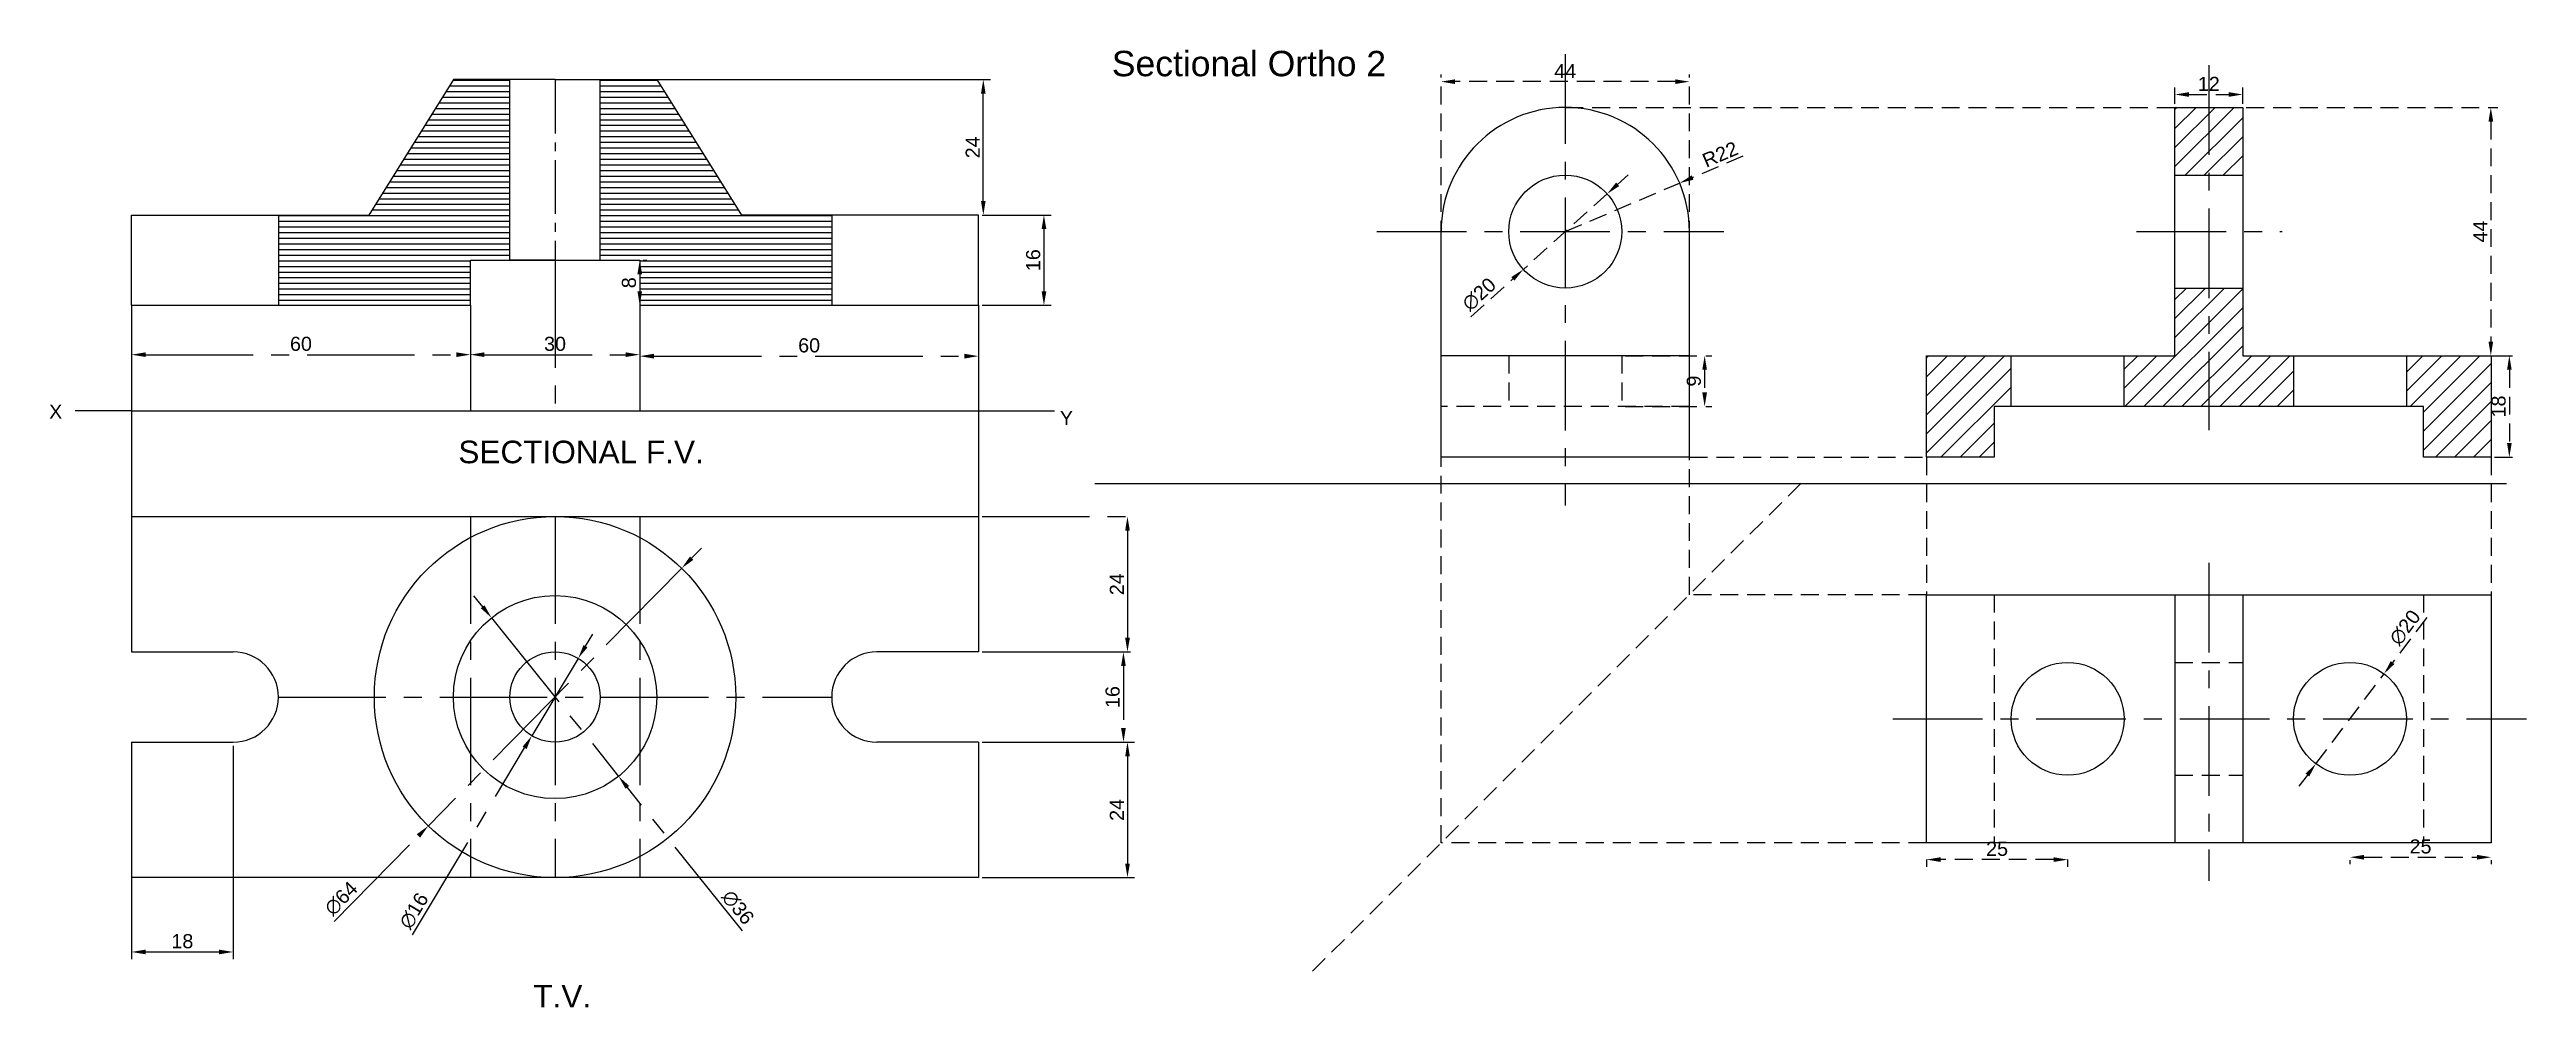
# Model space of a CAD drawing. Header units: millimetres. Extents: x 2235 to 2674, y 1476 to 1645.
import ezdxf

# ---------------------------------------------------------------- set-up
doc = ezdxf.new("R2010")
doc.units = ezdxf.units.MM
for name, pattern in [('CENTER', [50.8, 31.75, -6.35, 6.35, -6.35]), ('CENTER2', [28.575, 19.05, -3.175, 3.175, -3.175]), ('HIDDEN', [9.525, 6.35, -3.175])]:
    doc.linetypes.add(name, pattern=pattern)
doc.layers.add('Layer1', color=7, linetype='CENTER2')
doc.styles.get("Standard").update_dxf_attribs({"font": 'arial.ttf'})
doc.dimstyles.new('ISO-25', dxfattribs={"dimtxt": 2.5, "dimasz": 2.5, "dimexe": 1.25, "dimexo": 0.625, "dimtad": 1, "dimtxsty": 'Standard', "dimcen": 2.5, "dimadec": 0, "dimazin": 0, "dimtfac": 1, "dimtmove": 0, "dimatfit": 3, "dimfxl": 1, "dimarcsym": 0})

# ---------------------------------------------------------------- blocks, each defined once
blk = doc.blocks.new('*D1')
at = {"layer": 'Defpoints', "color": 0, "transparency": 16777216}
for p in [(2309.92, 1599.94), (2339.92, 1600.1), (2339.92, 1591.35)]:
    blk.add_point(p, dxfattribs=at)
at = {"layer": 'Layer1', "color": 0, "lineweight": -2, "transparency": 16777216}
for p, q in [((2309.92, 1599.31), (2309.92, 1590.1)), ((2339.92, 1599.47), (2339.92, 1590.1)), ((2312.42, 1591.35), (2337.42, 1591.35))]:
    blk.add_line(p, q, dxfattribs=at)
at = {"layer": 'Layer1', "color": 0, "transparency": 16777216}
for points in [[(2312.42, 1591.77), (2312.42, 1590.94), (2309.92, 1591.35)], [(2337.42, 1591.77), (2337.42, 1590.94), (2339.92, 1591.35)]]:
    blk.add_solid(points, dxfattribs=at)
at = {"layer": 'Layer1', "color": 0, "transparency": 16777216, "insert": (2324.92, 1593.26), "char_height": 2.5, "attachment_point": 5}
blk.add_mtext('30', dxfattribs=at)
blk = doc.blocks.new('*D2')
at = {"layer": 'Defpoints', "color": 0, "transparency": 16777216}
for p in [(2249.92, 1600.1), (2309.92, 1599.94), (2309.92, 1591.35)]:
    blk.add_point(p, dxfattribs=at)
at = {"layer": 'Layer1', "color": 0, "lineweight": -2, "transparency": 16777216}
for p, q in [((2249.92, 1599.47), (2249.92, 1590.1)), ((2309.92, 1599.31), (2309.92, 1590.1)), ((2252.42, 1591.35), (2307.42, 1591.35))]:
    blk.add_line(p, q, dxfattribs=at)
at = {"layer": 'Layer1', "color": 0, "transparency": 16777216}
for points in [[(2252.42, 1591.77), (2252.42, 1590.94), (2249.92, 1591.35)], [(2307.42, 1591.77), (2307.42, 1590.94), (2309.92, 1591.35)]]:
    blk.add_solid(points, dxfattribs=at)
at = {"layer": 'Layer1', "color": 0, "transparency": 16777216, "insert": (2279.92, 1593.26), "char_height": 2.5, "attachment_point": 5}
blk.add_mtext('60', dxfattribs=at)
blk = doc.blocks.new('*D3')
at = {"layer": 'Defpoints', "color": 0, "transparency": 16777216}
for p in [(2339.92, 1600.1), (2399.92, 1600.1), (2399.92, 1591.09)]:
    blk.add_point(p, dxfattribs=at)
at = {"layer": 'Layer1', "color": 0, "lineweight": -2, "transparency": 16777216}
for p, q in [((2339.92, 1599.47), (2339.92, 1589.84)), ((2399.92, 1599.47), (2399.92, 1589.84)), ((2342.42, 1591.09), (2397.42, 1591.09))]:
    blk.add_line(p, q, dxfattribs=at)
at = {"layer": 'Layer1', "color": 0, "transparency": 16777216}
for points in [[(2342.42, 1591.51), (2342.42, 1590.67), (2339.92, 1591.09)], [(2397.42, 1591.51), (2397.42, 1590.67), (2399.92, 1591.09)]]:
    blk.add_solid(points, dxfattribs=at)
at = {"layer": 'Layer1', "color": 0, "transparency": 16777216, "insert": (2369.92, 1592.99), "char_height": 2.5, "attachment_point": 5}
blk.add_mtext('60', dxfattribs=at)
blk = doc.blocks.new('*D4')
at = {"layer": 'Defpoints', "color": 0, "transparency": 16777216}
for p in [(2399.92, 1616.1), (2399.92, 1600.1), (2411.51, 1600.1)]:
    blk.add_point(p, dxfattribs=at)
at = {"layer": 'Layer1', "color": 0, "lineweight": -2, "transparency": 16777216}
for p, q in [((2400.55, 1616.1), (2412.76, 1616.1)), ((2411.51, 1613.6), (2411.51, 1602.6)), ((2400.55, 1600.1), (2412.76, 1600.1))]:
    blk.add_line(p, q, dxfattribs=at)
at = {"layer": 'Layer1', "color": 0, "transparency": 16777216}
for points in [[(2411.09, 1613.6), (2411.93, 1613.6), (2411.51, 1616.1)], [(2411.09, 1602.6), (2411.93, 1602.6), (2411.51, 1600.1)]]:
    blk.add_solid(points, dxfattribs=at)
at = {"layer": 'Layer1', "color": 0, "transparency": 16777216, "insert": (2409.61, 1608.1), "char_height": 2.5, "attachment_point": 5, "rotation": 90}
blk.add_mtext('16', dxfattribs=at)
blk = doc.blocks.new('*D5')
at = {"layer": 'Defpoints', "color": 0, "transparency": 16777216}
for p in [(2399.92, 1640.1), (2400.77, 1640.1), (2399.92, 1616.1)]:
    blk.add_point(p, dxfattribs=at)
at = {"layer": 'Layer1', "color": 0, "lineweight": -2, "transparency": 16777216}
for p, q in [((2400.55, 1640.1), (2402.02, 1640.1)), ((2400.77, 1618.6), (2400.77, 1637.6)), ((2400.55, 1616.1), (2402.02, 1616.1))]:
    blk.add_line(p, q, dxfattribs=at)
at = {"layer": 'Layer1', "color": 0, "transparency": 16777216}
for points in [[(2400.35, 1637.6), (2401.18, 1637.6), (2400.77, 1640.1)], [(2400.35, 1618.6), (2401.18, 1618.6), (2400.77, 1616.1)]]:
    blk.add_solid(points, dxfattribs=at)
at = {"layer": 'Layer1', "color": 0, "transparency": 16777216, "insert": (2398.89, 1628.1), "char_height": 2.5, "attachment_point": 5, "rotation": 90}
blk.add_mtext('24', dxfattribs=at)
blk = doc.blocks.new('*D6')
at = {"layer": 'Defpoints', "color": 0, "transparency": 16777216}
for p in [(2339.92, 1608.1), (2339.92, 1600.1), (2339.92, 1600.1)]:
    blk.add_point(p, dxfattribs=at)
at = {"layer": 'Layer1', "color": 0, "lineweight": -2, "transparency": 16777216}
for p, q in [((2339.92, 1605.6), (2339.92, 1602.6)), ((2340.55, 1608.1), (2341.17, 1608.1)), ((2340.55, 1600.1), (2341.17, 1600.1))]:
    blk.add_line(p, q, dxfattribs=at)
at = {"layer": 'Layer1', "color": 0, "transparency": 16777216}
for points in [[(2339.51, 1605.6), (2340.34, 1605.6), (2339.92, 1608.1)], [(2339.51, 1602.6), (2340.34, 1602.6), (2339.92, 1600.1)]]:
    blk.add_solid(points, dxfattribs=at)
at = {"layer": 'Layer1', "color": 0, "transparency": 16777216, "insert": (2338.02, 1604.1), "char_height": 2.5, "attachment_point": 5, "rotation": 90}
blk.add_mtext('8', dxfattribs=at)
blk = doc.blocks.new('*D7')
at = {"layer": 'Defpoints', "color": 0, "transparency": 16777216}
for p in [(2313.67, 1544.72), (2336.17, 1516.62)]:
    blk.add_point(p, dxfattribs=at)
at = {"layer": 'Layer1', "color": 0, "lineweight": -2, "transparency": 16777216}
for p, q in [((2312.11, 1546.67), (2310.55, 1548.62)), ((2313.67, 1544.72), (2336.17, 1516.62)), ((2358.12, 1489.21), (2337.74, 1514.67))]:
    blk.add_line(p, q, dxfattribs=at)
at = {"layer": 'Layer1', "color": 0, "transparency": 16777216}
for points in [[(2312.43, 1546.93), (2311.78, 1546.41), (2313.67, 1544.72)], [(2338.06, 1514.93), (2337.41, 1514.41), (2336.17, 1516.62)]]:
    blk.add_solid(points, dxfattribs=at)
at = {"layer": 'Layer1', "color": 0, "transparency": 16777216, "insert": (2357.3, 1493.39), "char_height": 2.5, "attachment_point": 5, "rotation": 308.6848}
blk.add_mtext('∅36', dxfattribs=at)
blk = doc.blocks.new('*D8')
at = {"layer": 'Defpoints', "color": 0, "transparency": 16777216}
for p in [(2347.35, 1553.49), (2302.49, 1507.85)]:
    blk.add_point(p, dxfattribs=at)
at = {"layer": 'Layer1', "color": 0, "lineweight": -2, "transparency": 16777216}
for p, q in [((2347.35, 1553.49), (2302.49, 1507.85)), ((2349.11, 1555.27), (2350.86, 1557.06)), ((2285.82, 1490.89), (2300.74, 1506.07))]:
    blk.add_line(p, q, dxfattribs=at)
at = {"layer": 'Layer1', "color": 0, "transparency": 16777216}
for points in [[(2348.81, 1555.57), (2349.4, 1554.98), (2347.35, 1553.49)], [(2300.44, 1506.36), (2301.03, 1505.77), (2302.49, 1507.85)]]:
    blk.add_solid(points, dxfattribs=at)
at = {"layer": 'Layer1', "color": 0, "transparency": 16777216, "insert": (2287.05, 1494.96), "char_height": 2.5, "attachment_point": 5, "rotation": 45.4913}
blk.add_mtext('∅64', dxfattribs=at)
blk = doc.blocks.new('*D9')
at = {"layer": 'Defpoints', "color": 0, "transparency": 16777216}
for p in [(2329.03, 1537.53), (2320.81, 1523.81)]:
    blk.add_point(p, dxfattribs=at)
at = {"layer": 'Layer1', "color": 0, "lineweight": -2, "transparency": 16777216}
for p, q in [((2330.32, 1539.68), (2331.6, 1541.82)), ((2329.03, 1537.53), (2320.81, 1523.81)), ((2299.69, 1488.53), (2319.53, 1521.66))]:
    blk.add_line(p, q, dxfattribs=at)
at = {"layer": 'Layer1', "color": 0, "transparency": 16777216}
for points in [[(2329.96, 1539.89), (2330.67, 1539.47), (2329.03, 1537.53)], [(2319.17, 1521.88), (2319.89, 1521.45), (2320.81, 1523.81)]]:
    blk.add_solid(points, dxfattribs=at)
at = {"layer": 'Layer1', "color": 0, "transparency": 16777216, "insert": (2299.94, 1492.78), "char_height": 2.5, "attachment_point": 5, "rotation": 59.0934}
blk.add_mtext('∅16', dxfattribs=at)
blk = doc.blocks.new('*D10')
at = {"color": 0, "lineweight": -2, "transparency": 16777216}
for p, q in [((2249.92, 1522.05), (2249.92, 1484.24)), ((2267.92, 1522.05), (2267.92, 1484.24)), ((2252.42, 1485.49), (2265.42, 1485.49))]:
    blk.add_line(p, q, dxfattribs=at)
at = {"color": 0, "transparency": 16777216}
for points in [[(2252.42, 1485.91), (2252.42, 1485.08), (2249.92, 1485.49)], [(2265.42, 1485.91), (2265.42, 1485.08), (2267.92, 1485.49)]]:
    blk.add_solid(points, dxfattribs=at)
at = {"layer": 'Defpoints', "color": 0, "transparency": 16777216}
for p in [(2249.92, 1522.67), (2267.92, 1522.67), (2267.92, 1485.49)]:
    blk.add_point(p, dxfattribs=at)
at = {"color": 0, "transparency": 16777216, "insert": (2258.92, 1487.39), "char_height": 2.5, "attachment_point": 5}
blk.add_mtext('18', dxfattribs=at)
blk = doc.blocks.new('*D11')
at = {"layer": 'Defpoints', "color": 0, "transparency": 16777216}
for p in [(2399.92, 1562.67), (2399.92, 1538.67), (2426.3, 1538.67)]:
    blk.add_point(p, dxfattribs=at)
at = {"layer": 'Layer1', "color": 0, "lineweight": -2, "transparency": 16777216}
for p, q in [((2400.55, 1562.67), (2427.55, 1562.67)), ((2426.3, 1560.17), (2426.3, 1541.17)), ((2400.55, 1538.67), (2427.55, 1538.67))]:
    blk.add_line(p, q, dxfattribs=at)
at = {"layer": 'Layer1', "color": 0, "transparency": 16777216}
for points in [[(2425.89, 1560.17), (2426.72, 1560.17), (2426.3, 1562.67)], [(2425.89, 1541.17), (2426.72, 1541.17), (2426.3, 1538.67)]]:
    blk.add_solid(points, dxfattribs=at)
at = {"layer": 'Layer1', "color": 0, "transparency": 16777216, "insert": (2424.42, 1550.67), "char_height": 2.5, "attachment_point": 5, "rotation": 90}
blk.add_mtext('24', dxfattribs=at)
blk = doc.blocks.new('*D12')
at = {"layer": 'Defpoints', "color": 0, "ltscale": 0.5, "transparency": 16777216}
for p in [(2399.92, 1538.67), (2399.92, 1522.67), (2425.59, 1522.67)]:
    blk.add_point(p, dxfattribs=at)
at = {"layer": 'Layer1', "color": 0, "lineweight": -2, "ltscale": 0.5, "transparency": 16777216}
for p, q in [((2400.55, 1538.67), (2426.84, 1538.67)), ((2425.59, 1536.17), (2425.59, 1525.17)), ((2400.55, 1522.67), (2426.84, 1522.67))]:
    blk.add_line(p, q, dxfattribs=at)
at = {"layer": 'Layer1', "color": 0, "ltscale": 0.5, "transparency": 16777216}
for points in [[(2425.17, 1536.17), (2426, 1536.17), (2425.59, 1538.67)], [(2425.17, 1525.17), (2426, 1525.17), (2425.59, 1522.67)]]:
    blk.add_solid(points, dxfattribs=at)
at = {"layer": 'Layer1', "color": 0, "ltscale": 0.5, "transparency": 16777216, "insert": (2423.68, 1530.67), "char_height": 2.5, "attachment_point": 5, "rotation": 90}
blk.add_mtext('16', dxfattribs=at)
blk = doc.blocks.new('*D13')
at = {"color": 0, "lineweight": -2, "transparency": 16777216}
for p, q in [((2400.55, 1522.67), (2427.55, 1522.67)), ((2426.3, 1520.17), (2426.3, 1501.17)), ((2400.55, 1498.67), (2427.55, 1498.67))]:
    blk.add_line(p, q, dxfattribs=at)
at = {"color": 0, "transparency": 16777216}
for points in [[(2425.89, 1520.17), (2426.72, 1520.17), (2426.3, 1522.67)], [(2425.89, 1501.17), (2426.72, 1501.17), (2426.3, 1498.67)]]:
    blk.add_solid(points, dxfattribs=at)
at = {"layer": 'Defpoints', "color": 0, "transparency": 16777216}
for p in [(2399.92, 1522.67), (2399.92, 1498.67), (2426.3, 1498.67)]:
    blk.add_point(p, dxfattribs=at)
at = {"color": 0, "transparency": 16777216, "insert": (2424.42, 1510.67), "char_height": 2.5, "attachment_point": 5, "rotation": 90}
blk.add_mtext('24', dxfattribs=at)
blk = doc.blocks.new('*D27')
at = {"color": 0, "linetype": 'HIDDEN', "lineweight": -2, "ltscale": 0.5, "transparency": 16777216}
for p, q in [((2624.43, 1635.17), (2669, 1635.17)), ((2667.75, 1632.67), (2667.75, 1593.67)), ((2624.43, 1591.17), (2669, 1591.17))]:
    blk.add_line(p, q, dxfattribs=at)
at = {"color": 0, "linetype": 'HIDDEN', "ltscale": 0.5, "transparency": 16777216}
for points in [[(2667.34, 1632.67), (2668.17, 1632.67), (2667.75, 1635.17)], [(2667.34, 1593.67), (2668.17, 1593.67), (2667.75, 1591.17)]]:
    blk.add_solid(points, dxfattribs=at)
at = {"layer": 'Defpoints', "color": 0, "linetype": 'HIDDEN', "ltscale": 0.5, "transparency": 16777216}
for p in [(2623.81, 1635.17), (2623.81, 1591.17), (2667.75, 1591.17)]:
    blk.add_point(p, dxfattribs=at)
at = {"color": 0, "linetype": 'HIDDEN', "ltscale": 0.5, "transparency": 16777216, "insert": (2665.88, 1613.17), "char_height": 2.5, "attachment_point": 5, "rotation": 90}
blk.add_mtext('44', dxfattribs=at)
blk = doc.blocks.new('*D28')
at = {"color": 0, "linetype": 'HIDDEN', "lineweight": -2, "ltscale": 0.5, "transparency": 16777216}
for p, q in [((2611.81, 1635.79), (2611.81, 1638.71)), ((2614.31, 1637.46), (2621.31, 1637.46)), ((2623.81, 1635.79), (2623.81, 1638.71))]:
    blk.add_line(p, q, dxfattribs=at)
at = {"color": 0, "linetype": 'HIDDEN', "ltscale": 0.5, "transparency": 16777216}
for points in [[(2614.31, 1637.88), (2614.31, 1637.05), (2611.81, 1637.46)], [(2621.31, 1637.88), (2621.31, 1637.05), (2623.81, 1637.46)]]:
    blk.add_solid(points, dxfattribs=at)
at = {"layer": 'Defpoints', "color": 0, "linetype": 'HIDDEN', "ltscale": 0.5, "transparency": 16777216}
for p in [(2623.81, 1637.46), (2611.81, 1635.17), (2623.81, 1635.17)]:
    blk.add_point(p, dxfattribs=at)
at = {"color": 0, "linetype": 'HIDDEN', "ltscale": 0.5, "transparency": 16777216, "insert": (2617.81, 1639.34), "char_height": 2.5, "attachment_point": 5}
blk.add_mtext('12', dxfattribs=at)
blk = doc.blocks.new('*D29')
at = {"color": 0, "linetype": 'HIDDEN', "lineweight": -2, "ltscale": 0.5, "transparency": 16777216}
for p, q in [((2668.43, 1591.17), (2672.28, 1591.17)), ((2671.03, 1588.67), (2671.03, 1575.67)), ((2668.43, 1573.17), (2672.28, 1573.17))]:
    blk.add_line(p, q, dxfattribs=at)
at = {"color": 0, "linetype": 'HIDDEN', "ltscale": 0.5, "transparency": 16777216}
for points in [[(2670.62, 1588.67), (2671.45, 1588.67), (2671.03, 1591.17)], [(2670.62, 1575.67), (2671.45, 1575.67), (2671.03, 1573.17)]]:
    blk.add_solid(points, dxfattribs=at)
at = {"layer": 'Defpoints', "color": 0, "linetype": 'HIDDEN', "ltscale": 0.5, "transparency": 16777216}
for p in [(2667.81, 1591.17), (2667.81, 1573.17), (2671.03, 1573.17)]:
    blk.add_point(p, dxfattribs=at)
at = {"color": 0, "linetype": 'HIDDEN', "ltscale": 0.5, "transparency": 16777216, "insert": (2669.13, 1582.17), "char_height": 2.5, "attachment_point": 5, "rotation": 90}
blk.add_mtext('18', dxfattribs=at)
blk = doc.blocks.new('*D30')
at = {"color": 0, "linetype": 'HIDDEN', "lineweight": -2, "ltscale": 0.5, "transparency": 16777216}
for p, q in [((2656.41, 1544.79), (2650.35, 1536.78)), ((2636.77, 1518.84), (2648.84, 1534.79)), ((2635.27, 1516.85), (2633.76, 1514.85))]:
    blk.add_line(p, q, dxfattribs=at)
at = {"color": 0, "linetype": 'HIDDEN', "ltscale": 0.5, "transparency": 16777216}
for points in [[(2650.02, 1537.04), (2650.68, 1536.53), (2648.84, 1534.79)], [(2634.93, 1517.1), (2635.6, 1516.6), (2636.77, 1518.84)]]:
    blk.add_solid(points, dxfattribs=at)
at = {"layer": 'Defpoints', "color": 0, "linetype": 'HIDDEN', "ltscale": 0.5, "transparency": 16777216}
for p in [(2648.84, 1534.79), (2636.77, 1518.84)]:
    blk.add_point(p, dxfattribs=at)
at = {"color": 0, "linetype": 'HIDDEN', "ltscale": 0.5, "transparency": 16777216, "insert": (2652.56, 1542.98), "char_height": 2.5, "attachment_point": 5, "rotation": 52.8935}
blk.add_mtext('∅20', dxfattribs=at)
blk = doc.blocks.new('*D31')
at = {"color": 0, "linetype": 'HIDDEN', "lineweight": -2, "ltscale": 0.5, "transparency": 16777216}
for p, q in [((2481.83, 1573.79), (2481.83, 1640.99)), ((2525.83, 1573.79), (2525.83, 1640.99)), ((2523.33, 1639.74), (2484.33, 1639.74))]:
    blk.add_line(p, q, dxfattribs=at)
at = {"color": 0, "linetype": 'HIDDEN', "ltscale": 0.5, "transparency": 16777216}
for points in [[(2484.33, 1640.15), (2484.33, 1639.32), (2481.83, 1639.74)], [(2523.33, 1640.15), (2523.33, 1639.32), (2525.83, 1639.74)]]:
    blk.add_solid(points, dxfattribs=at)
at = {"layer": 'Defpoints', "color": 0, "linetype": 'HIDDEN', "ltscale": 0.5, "transparency": 16777216}
for p in [(2481.83, 1639.74), (2481.83, 1573.17), (2525.83, 1573.17)]:
    blk.add_point(p, dxfattribs=at)
at = {"color": 0, "linetype": 'HIDDEN', "ltscale": 0.5, "transparency": 16777216, "insert": (2503.83, 1641.61), "char_height": 2.5, "attachment_point": 5}
blk.add_mtext('44', dxfattribs=at)
blk = doc.blocks.new('*D32')
at = {"color": 0, "linetype": 'HIDDEN', "lineweight": -2, "ltscale": 0.5, "transparency": 16777216}
for p, q in [((2513.11, 1621.54), (2514.97, 1623.22)), ((2511.26, 1619.87), (2496.41, 1606.47)), ((2487.1, 1598.06), (2494.55, 1604.79))]:
    blk.add_line(p, q, dxfattribs=at)
at = {"color": 0, "linetype": 'HIDDEN', "ltscale": 0.5, "transparency": 16777216}
for points in [[(2512.83, 1621.85), (2513.39, 1621.23), (2511.26, 1619.87)], [(2494.27, 1605.1), (2494.83, 1604.48), (2496.41, 1606.47)]]:
    blk.add_solid(points, dxfattribs=at)
at = {"layer": 'Defpoints', "color": 0, "linetype": 'HIDDEN', "ltscale": 0.5, "transparency": 16777216}
for p in [(2511.26, 1619.87), (2496.41, 1606.47)]:
    blk.add_point(p, dxfattribs=at)
at = {"color": 0, "linetype": 'HIDDEN', "ltscale": 0.5, "transparency": 16777216, "insert": (2488.58, 1602.05), "char_height": 2.5, "attachment_point": 5, "rotation": 42.07}
blk.add_mtext('∅20', dxfattribs=at)
blk = doc.blocks.new('*D33')
at = {"color": 0, "linetype": 'HIDDEN', "lineweight": -2, "ltscale": 0.5, "transparency": 16777216}
for p, q in [((2535.31, 1626.53), (2526.38, 1622.74)), ((2503.83, 1613.17), (2524.08, 1621.77))]:
    blk.add_line(p, q, dxfattribs=at)
at = {"color": 0, "linetype": 'HIDDEN', "ltscale": 0.5, "transparency": 16777216}
blk.add_solid([(2526.22, 1623.13), (2526.55, 1622.36), (2524.08, 1621.77)], dxfattribs=at)
at = {"layer": 'Defpoints', "color": 0, "linetype": 'HIDDEN', "ltscale": 0.5, "transparency": 16777216}
for p in [(2524.08, 1621.77), (2503.83, 1613.17)]:
    blk.add_point(p, dxfattribs=at)
at = {"color": 0, "linetype": 'HIDDEN', "ltscale": 0.5, "transparency": 16777216, "insert": (2531.26, 1626.86), "char_height": 2.5, "attachment_point": 5, "rotation": 23.0095}
blk.add_mtext('R22', dxfattribs=at)
blk = doc.blocks.new('*D34')
at = {"color": 0, "linetype": 'HIDDEN', "lineweight": -2, "ltscale": 0.5, "transparency": 16777216}
for p, q in [((2514.46, 1591.17), (2529.77, 1591.17)), ((2528.52, 1588.67), (2528.52, 1584.67)), ((2514.46, 1582.17), (2529.77, 1582.17))]:
    blk.add_line(p, q, dxfattribs=at)
at = {"color": 0, "linetype": 'HIDDEN', "ltscale": 0.5, "transparency": 16777216}
for points in [[(2528.1, 1588.67), (2528.93, 1588.67), (2528.52, 1591.17)], [(2528.1, 1584.67), (2528.93, 1584.67), (2528.52, 1582.17)]]:
    blk.add_solid(points, dxfattribs=at)
at = {"layer": 'Defpoints', "color": 0, "linetype": 'HIDDEN', "ltscale": 0.5, "transparency": 16777216}
for p in [(2513.83, 1591.17), (2513.83, 1582.17), (2528.52, 1582.17)]:
    blk.add_point(p, dxfattribs=at)
at = {"color": 0, "linetype": 'HIDDEN', "ltscale": 0.5, "transparency": 16777216, "insert": (2526.61, 1586.67), "char_height": 2.5, "attachment_point": 5, "rotation": 90}
blk.add_mtext('9', dxfattribs=at)
blk = doc.blocks.new('*D25')
at = {"color": 0, "linetype": 'HIDDEN', "lineweight": -2, "ltscale": 0.5, "transparency": 16777216}
for p, q in [((2567.81, 1501.86), (2567.81, 1500.61)), ((2590.31, 1501.86), (2570.31, 1501.86)), ((2592.81, 1501.86), (2592.81, 1500.61))]:
    blk.add_line(p, q, dxfattribs=at)
at = {"color": 0, "linetype": 'HIDDEN', "ltscale": 0.5, "transparency": 16777216}
for points in [[(2570.31, 1502.28), (2570.31, 1501.45), (2567.81, 1501.86)], [(2590.31, 1502.28), (2590.31, 1501.45), (2592.81, 1501.86)]]:
    blk.add_solid(points, dxfattribs=at)
at = {"layer": 'Defpoints', "color": 0, "linetype": 'HIDDEN', "ltscale": 0.5, "transparency": 16777216}
for p in [(2567.81, 1502.49), (2567.81, 1501.86), (2592.81, 1502.49)]:
    blk.add_point(p, dxfattribs=at)
at = {"color": 0, "linetype": 'HIDDEN', "ltscale": 0.5, "transparency": 16777216, "insert": (2580.31, 1503.76), "char_height": 2.5, "attachment_point": 5}
blk.add_mtext('25', dxfattribs=at)
blk = doc.blocks.new('*D26')
at = {"color": 0, "linetype": 'HIDDEN', "lineweight": -2, "ltscale": 0.5, "transparency": 16777216}
for p, q in [((2642.81, 1501.76), (2642.81, 1501.03)), ((2645.31, 1502.28), (2665.31, 1502.28)), ((2667.81, 1501.76), (2667.81, 1501.03))]:
    blk.add_line(p, q, dxfattribs=at)
at = {"color": 0, "linetype": 'HIDDEN', "ltscale": 0.5, "transparency": 16777216}
for points in [[(2645.31, 1502.7), (2645.31, 1501.86), (2642.81, 1502.28)], [(2665.31, 1502.7), (2665.31, 1501.86), (2667.81, 1502.28)]]:
    blk.add_solid(points, dxfattribs=at)
at = {"layer": 'Defpoints', "color": 0, "linetype": 'HIDDEN', "ltscale": 0.5, "transparency": 16777216}
for p in [(2642.81, 1502.38), (2667.81, 1502.38), (2667.81, 1502.28)]:
    blk.add_point(p, dxfattribs=at)
at = {"color": 0, "linetype": 'HIDDEN', "ltscale": 0.5, "transparency": 16777216, "insert": (2655.31, 1504.18), "char_height": 2.5, "attachment_point": 5}
blk.add_mtext('25', dxfattribs=at)

msp = doc.modelspace()

# ---------------------------------------------------------------- hatches: boundary and pattern name
at = {"transparency": 33554641}
h = msp.add_hatch(dxfattribs=at)
h.set_pattern_fill('_USER', color=256, pattern_type=0)
h.set_pattern_definition([(0, (0, 0), (0, 1), [])])
h.paths.add_polyline_path([(2316.922, 1640.098), (2306.922, 1640.098), (2291.922, 1616.098), (2275.922, 1616.098), (2275.922, 1600.098), (2309.922, 1600.098), (2309.922, 1608.098), (2316.922, 1608.098)])
h.paths.add_polyline_path([(2373.922, 1616.098), (2357.922, 1616.098), (2342.922, 1640.098), (2332.922, 1640.098), (2332.922, 1608.098), (2339.922, 1608.098), (2339.922, 1600.098), (2373.922, 1600.098)])
at = {"linetype": 'CENTER', "ltscale": 0.5}
h = msp.add_hatch(dxfattribs=at)
h.set_pattern_fill('ANSI31', color=256, scale=0.75)
h.set_pattern_definition([(45, (1829.444, -3070.8093), (-1.683798, 1.683798), [])])
h.paths.add_polyline_path([(2582.807, 1591.167), (2567.807, 1591.167), (2567.807, 1573.167), (2579.807, 1573.167), (2579.807, 1582.167), (2582.807, 1582.167)])
h.paths.add_polyline_path([(2617.807, 1603.167), (2611.807, 1603.167), (2611.807, 1591.167), (2602.807, 1591.167), (2602.807, 1582.167), (2617.807, 1582.167)])
h.paths.add_polyline_path([(2632.807, 1591.167), (2623.807, 1591.167), (2623.807, 1603.167), (2617.807, 1603.167), (2617.807, 1582.167), (2632.807, 1582.167)])
h.paths.add_polyline_path([(2623.807, 1635.167), (2617.807, 1635.167), (2617.807, 1623.167), (2623.807, 1623.167)])
h.paths.add_polyline_path([(2617.807, 1635.167), (2611.807, 1635.167), (2611.807, 1623.167), (2617.807, 1623.167)])
h.paths.add_polyline_path([(2667.807, 1591.167), (2652.807, 1591.167), (2652.807, 1582.167), (2655.807, 1582.167), (2655.807, 1573.167), (2667.807, 1573.167)])

# ---------------------------------------------------------------- linework, layer by layer
for p, q in [((2503.832, 1644.604), (2503.832, 1564.606)), ((2617.807, 1642.646), (2617.807, 1577.963)), ((2470.47, 1613.167), (2531.941, 1613.167)), ((2605.004, 1613.167), (2630.799, 1613.167)), ((2617.807, 1554.449), (2617.807, 1498.081)), ((2561.859, 1526.816), (2674.063, 1526.816))]:
    msp.add_line(p, q, dxfattribs=at)
for p, q in [((2306.922, 1640.098), (2291.922, 1616.098)), ((2324.922, 1640.098), (2306.922, 1640.098)), ((2316.922, 1608.098), (2316.922, 1640.098)), ((2324.922, 1640.098), (2342.922, 1640.098)), ((2332.922, 1608.098), (2332.922, 1640.098)), ((2342.922, 1640.098), (2357.922, 1616.098)), ((2342.922, 1640.098), (2402.017, 1640.098)), ((2249.922, 1600.098), (2249.922, 1616.098)), ((2249.922, 1616.098), (2275.922, 1616.098)), ((2275.922, 1616.098), (2291.922, 1616.098)), ((2275.922, 1616.098), (2275.922, 1600.098)), ((2373.922, 1616.098), (2357.922, 1616.098)), ((2399.922, 1616.098), (2373.922, 1616.098)), ((2373.922, 1616.098), (2373.922, 1600.098)), ((2399.922, 1600.098), (2399.922, 1616.098)), ((2309.922, 1600.098), (2309.922, 1608.098)), ((2309.922, 1608.098), (2339.922, 1608.098)), ((2324.922, 1608.098), (2316.922, 1608.098)), ((2324.922, 1608.098), (2332.922, 1608.098)), ((2339.922, 1608.098), (2339.922, 1600.098)), ((2249.922, 1600.098), (2309.922, 1600.098)), ((2249.922, 1600.098), (2249.922, 1562.67)), ((2339.922, 1600.098), (2399.922, 1600.098)), ((2399.922, 1600.098), (2399.922, 1562.67)), ((2249.922, 1581.384), (2239.922, 1581.384)), ((2249.922, 1581.384), (2413.358, 1581.384)), ((2249.922, 1562.67), (2399.922, 1562.67)), ((2249.922, 1562.67), (2249.922, 1538.67)), ((2399.922, 1562.67), (2399.922, 1538.67)), ((2249.922, 1538.67), (2267.922, 1538.67)), ((2399.922, 1538.67), (2381.922, 1538.67)), ((2249.922, 1522.67), (2249.922, 1498.67)), ((2249.922, 1522.67), (2267.922, 1522.67)), ((2399.922, 1522.67), (2381.922, 1522.67)), ((2399.922, 1522.67), (2399.922, 1498.67)), ((2399.922, 1498.67), (2249.922, 1498.67))]:
    msp.add_line(p, q)
at = {"linetype": 'HIDDEN', "ltscale": 0.5}
for p, q in [((2503.832, 1635.167), (2611.807, 1635.167)), ((2493.832, 1591.167), (2493.832, 1582.167)), ((2513.832, 1591.167), (2513.832, 1582.167)), ((2525.832, 1582.167), (2481.832, 1582.167)), ((2481.832, 1504.816), (2481.832, 1573.167)), ((2525.832, 1573.167), (2567.807, 1573.167)), ((2525.832, 1548.816), (2525.832, 1573.167)), ((2567.807, 1573.167), (2567.807, 1548.816)), ((2667.807, 1573.167), (2667.807, 1548.816)), ((2545.53, 1568.514), (2458.808, 1481.792)), ((2567.807, 1548.816), (2525.832, 1548.816)), ((2579.807, 1548.816), (2579.807, 1504.816)), ((2655.807, 1548.816), (2655.807, 1504.816)), ((2611.807, 1536.816), (2623.807, 1536.816)), ((2611.807, 1516.816), (2623.807, 1516.816)), ((2567.807, 1504.816), (2481.832, 1504.816))]:
    msp.add_line(p, q, dxfattribs=at)
at = {"linetype": 'Continuous', "ltscale": 0.5}
for p, q in [((2611.807, 1591.167), (2611.807, 1635.167)), ((2611.807, 1635.167), (2623.807, 1635.167)), ((2623.807, 1635.167), (2623.807, 1591.167)), ((2611.807, 1623.167), (2623.807, 1623.167)), ((2611.807, 1603.167), (2623.807, 1603.167)), ((2567.807, 1573.167), (2567.807, 1591.167)), ((2567.807, 1591.167), (2611.807, 1591.167)), ((2582.807, 1582.167), (2582.807, 1591.167)), ((2602.807, 1582.167), (2602.807, 1591.167)), ((2623.807, 1591.167), (2667.807, 1591.167)), ((2632.807, 1591.167), (2632.807, 1582.167)), ((2652.807, 1591.167), (2652.807, 1582.167)), ((2667.807, 1591.167), (2667.807, 1573.167)), ((2655.807, 1582.167), (2579.807, 1582.167)), ((2579.807, 1582.167), (2579.807, 1573.167)), ((2655.807, 1573.167), (2655.807, 1582.167)), ((2579.807, 1573.167), (2567.807, 1573.167)), ((2667.807, 1573.167), (2655.807, 1573.167)), ((2420.53, 1568.514), (2670.53, 1568.514)), ((2567.807, 1548.816), (2667.807, 1548.816)), ((2567.807, 1504.816), (2567.807, 1548.816)), ((2611.807, 1548.816), (2611.807, 1504.816)), ((2623.807, 1548.816), (2623.807, 1504.816)), ((2667.807, 1548.816), (2667.807, 1504.816)), ((2667.807, 1504.816), (2567.807, 1504.816))]:
    msp.add_line(p, q, dxfattribs=at)
at = {"ltscale": 0.5}
for p, q in [((2481.832, 1573.167), (2481.832, 1613.167)), ((2525.832, 1573.167), (2525.832, 1613.167)), ((2525.832, 1591.167), (2481.832, 1591.167)), ((2525.832, 1573.167), (2481.832, 1573.167))]:
    msp.add_line(p, q, dxfattribs=at)
msp.add_circle((2503.832, 1613.167), 10, dxfattribs=at)
for radius in [32, 18, 8]:
    msp.add_circle((2324.922, 1530.67), radius)
at = {"linetype": 'Continuous', "ltscale": 0.5}
for centre in [(2592.807, 1526.816), (2642.807, 1526.816)]:
    msp.add_circle(centre, 10, dxfattribs=at)
at = {"ltscale": 0.5}
msp.add_arc((2503.832, 1613.167), 22, 0, 180, dxfattribs=at)
for centre, start, end in [((2267.922, 1530.67), 270, 90), ((2381.922, 1530.67), 90, 270)]:
    msp.add_arc(centre, 8, start, end)
at = {"layer": 'Layer1', "ltscale": 0.5}
msp.add_line((2324.922, 1640.098), (2324.922, 1608.098), dxfattribs=at)
at = {"layer": 'Layer1'}
for p, q in [((2324.922, 1608.098), (2324.922, 1581.384)), ((2309.922, 1600.098), (2309.922, 1581.384)), ((2339.922, 1600.098), (2339.922, 1581.384)), ((2309.922, 1562.67), (2309.922, 1498.67)), ((2324.922, 1562.67), (2324.922, 1498.67)), ((2339.922, 1562.67), (2339.922, 1498.67)), ((2275.922, 1530.67), (2373.922, 1530.67))]:
    msp.add_line(p, q, dxfattribs=at)

# ---------------------------------------------------------------- texts
at = {"linetype": 'HIDDEN', "ltscale": 0.5, "insert": (2423.531, 1645.199), "char_height": 4.5, "attachment_point": 1}
msp.add_mtext_dynamic_manual_height_columns('Sectional Ortho 2', width=83.37469, gutter_width=12.5, heights=[8.171241461241152e-14], dxfattribs=at)
at = {"attachment_point": 1}
for s, width, insert, char_height in [('X', 8.3216, (2235.318, 1582.498), 2.5), (' Y', 7.0769, (2413.358, 1581.384), 2.5), ('SECTIONAL F.V.', 49.06721, (2307.804, 1576.112), 4), ('\\pxi-6,l6,r7.15674;          {\\H1.6x; \\P\\pi0,l0,r0;T.V.}', 28.0384, (2321.074, 1486.319), 2.5)]:
    msp.add_mtext_dynamic_manual_height_columns(s, width=width, gutter_width=12.5, heights=[0], dxfattribs=dict(at, insert=insert, char_height=char_height))

# ---------------------------------------------------------------- dimensions: what is measured, and where the dimension line sits
at = {"linetype": 'HIDDEN', "ltscale": 0.5}
for base, p1, p2, picture, middle in [((2481.832, 1639.738), (2525.832, 1573.167), (2481.832, 1573.167), '*D31', (2503.832, 1641.613)), ((2623.807, 1637.463), (2611.807, 1635.167), (2623.807, 1635.167), '*D28', (2617.807, 1639.343)), ((2567.807, 1501.863), (2592.807, 1502.486), (2567.807, 1502.486), '*D25', (2580.307, 1503.764)), ((2667.807, 1502.279), (2642.807, 1502.383), (2667.807, 1502.383), '*D26', (2655.307, 1504.18))]:
    dim = msp.add_linear_dim(base=base, p1=p1, p2=p2, dimstyle='ISO-25', dxfattribs=at)
    dim.commit()
    dim.dimension.update_dxf_attribs({"geometry": picture, "text_midpoint": middle})
for base, p1, p2, picture, middle in [((2667.754, 1591.167), (2623.807, 1635.167), (2623.807, 1591.167), '*D27', (2665.879, 1613.167)), ((2528.516, 1582.167), (2513.832, 1591.167), (2513.832, 1582.167), '*D34', (2526.614, 1586.667)), ((2671.033, 1573.167), (2667.807, 1591.167), (2667.807, 1573.167), '*D29', (2669.132, 1582.167))]:
    dim = msp.add_linear_dim(base=base, p1=p1, p2=p2, angle=90, dimstyle='ISO-25', dxfattribs=at)
    dim.commit()
    dim.dimension.update_dxf_attribs({"geometry": picture, "text_midpoint": middle})
dim = msp.add_radius_dim(center=(2503.832, 1613.167), mpoint=(2524.082, 1621.767), dimstyle='ISO-25', dxfattribs=at)
dim.commit()
dim.dimension.update_dxf_attribs({"geometry": '*D33', "text_midpoint": (2531.262, 1626.858)})
dim = msp.add_diameter_dim_2p(p1=(2511.255, 1619.867), p2=(2496.409, 1606.467), dimstyle='ISO-25', dxfattribs=at)
dim.commit()
dim.dimension.update_dxf_attribs({"geometry": '*D32', "text_midpoint": (2489.897, 1600.59), "dimtype": 163})
dim = msp.add_diameter_dim_2p(p1=(2636.774, 1518.841), p2=(2648.84, 1534.791), dimstyle='ISO-25', dxfattribs=at)
dim.commit()
dim.dimension.update_dxf_attribs({"geometry": '*D30', "text_midpoint": (2652.56, 1542.976)})
dim = msp.add_linear_dim(base=(2267.922, 1485.493), p1=(2249.922, 1522.67), p2=(2267.922, 1522.67), dimstyle='ISO-25')
dim.commit()
dim.dimension.update_dxf_attribs({"geometry": '*D10', "text_midpoint": (2258.922, 1487.394)})
dim = msp.add_linear_dim(base=(2426.303, 1498.67), p1=(2399.922, 1522.67), p2=(2399.922, 1498.67), angle=90, dimstyle='ISO-25')
dim.commit()
dim.dimension.update_dxf_attribs({"geometry": '*D13', "text_midpoint": (2424.422, 1510.67)})
at = {"layer": 'Layer1'}
for base, p1, p2, picture, middle in [((2400.767, 1640.098), (2399.922, 1616.098), (2399.922, 1640.098), '*D5', (2398.886, 1628.098)), ((2411.509, 1600.098), (2399.922, 1616.098), (2399.922, 1600.098), '*D4', (2409.608, 1608.098)), ((2339.922, 1600.098), (2339.922, 1608.098), (2339.922, 1600.098), '*D6', (2338.021, 1604.098)), ((2426.303, 1538.67), (2399.922, 1562.67), (2399.922, 1538.67), '*D11', (2424.422, 1550.67))]:
    dim = msp.add_linear_dim(base=base, p1=p1, p2=p2, angle=90, dimstyle='ISO-25', dxfattribs=at)
    dim.commit()
    dim.dimension.update_dxf_attribs({"geometry": picture, "text_midpoint": middle})
for base, p1, p2, picture, middle in [((2309.922, 1591.354), (2249.922, 1600.098), (2309.922, 1599.939), '*D2', (2279.922, 1593.256)), ((2339.922, 1591.354), (2309.922, 1599.939), (2339.922, 1600.098), '*D1', (2324.922, 1593.257)), ((2399.922, 1591.092), (2339.922, 1600.098), (2399.922, 1600.098), '*D3', (2369.922, 1592.993))]:
    dim = msp.add_linear_dim(base=base, p1=p1, p2=p2, dimstyle='ISO-25', dxfattribs=at)
    dim.commit()
    dim.dimension.update_dxf_attribs({"geometry": picture, "text_midpoint": middle})
for p1, p2, picture, middle in [((2347.355, 1553.491), (2302.49, 1507.85), '*D8', (2288.459, 1493.576)), ((2313.672, 1544.721), (2336.173, 1516.62), '*D7', (2355.758, 1492.16)), ((2329.032, 1537.534), (2320.813, 1523.806), '*D9', (2301.632, 1491.765))]:
    dim = msp.add_diameter_dim_2p(p1=p1, p2=p2, dimstyle='ISO-25', dxfattribs=at)
    dim.commit()
    dim.dimension.update_dxf_attribs({"geometry": picture, "text_midpoint": middle, "dimtype": 163})
at = {"layer": 'Layer1', "ltscale": 0.5}
dim = msp.add_linear_dim(base=(2425.586, 1522.67), p1=(2399.922, 1538.67), p2=(2399.922, 1522.67), angle=90, dimstyle='ISO-25', dxfattribs=at)
dim.commit()
dim.dimension.update_dxf_attribs({"geometry": '*D12', "text_midpoint": (2423.685, 1530.67)})

doc.saveas('drawing.dxf')
